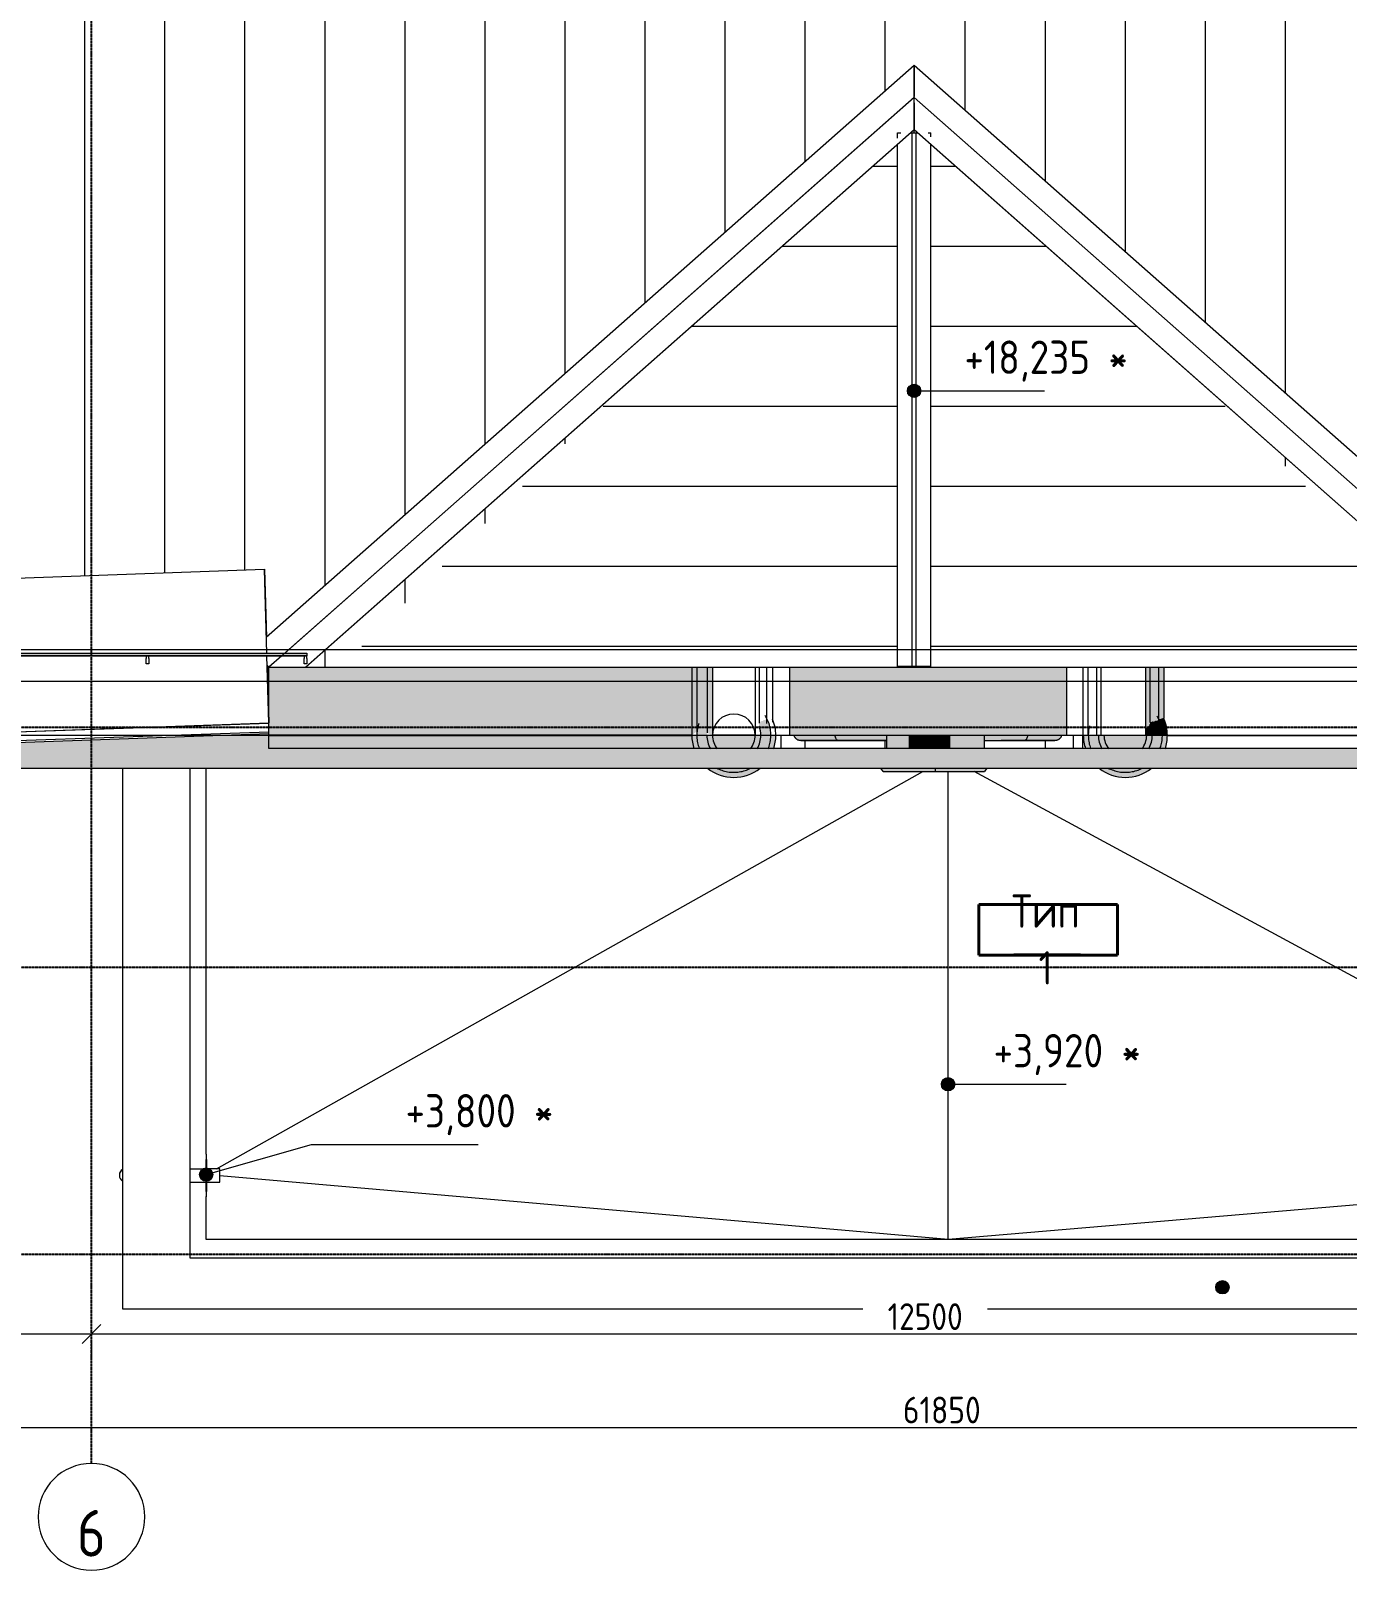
# Model space of a CAD drawing. Header units: millimetres. Extents: x -129048 to 476301, y -5853 to 215316.
# Drawn here: x 436513 to 446382, y -4529 to 7010 of the extents above; entities that cross this region are included whole.
import ezdxf

# ---------------------------------------------------------------- set-up
doc = ezdxf.new("R2010")
doc.units = ezdxf.units.MM
doc.linetypes.add('ADSK_Линия сетки', pattern=[25, 20, -2.5, 0, -2.5])
doc.linetypes.add('ADSK_Штриховая_ш3 п1_5', pattern=[4.5, 3, -1.5])
for name, color, linetype, lineweight in [('0_АР', 8, 'Continuous', 20), ('Антураж', 7, 'Continuous', 18), ('Марки', 7, 'Continuous', 20), ('Оборудование', 251, 'Continuous', 18), ('Ограждение', 251, 'Continuous', 18), ('Оси', 7, 'Continuous', 9)]:
    doc.layers.add(name, color=color, linetype=linetype, lineweight=lineweight)
doc.layers.add('Обобщенные модели', color=5, linetype='Continuous', lineweight=18, true_color=0x0000ff)
doc.styles.add('GOST Common', font='GOST Common_0.ttf', dxfattribs={"width": 0.9, "height": 350})
doc.styles.add('GOST Common_1', font='GOST Common_0.ttf', dxfattribs={"width": 0.9, "height": 200})
doc.styles.add('GOST Common_3', font='GOST Common_0.ttf', dxfattribs={"width": 0.9, "height": 100})
doc.dimstyles.new('ADSK_Основной_2_5_мм', dxfattribs={"dimscale": 304.8, "dimtxt": 251.428749, "dimasz": 0.463911, "dimexe": 0.492126, "dimexo": 0.492126, "dimgap": 0.098425, "dimtad": 1, "dimdec": 1, "dimrnd": 0.1, "dimdsep": 46, "dimtxsty": 'GOST Common_1', "dimblk1": 'OBLIQUE', "dimblk2": 'OBLIQUE', "dimsah": 1, "dimcen": 0.09, "dimdle": 0.492126, "dimazin": 2, "dimtfac": 1, "dimtdec": 4, "dimtix": 1, "dimtmove": 0, "dimatfit": 3, "dimfxl": 1, "dimtvp": 1, "dimtfill": 1, "dimtolj": 1, "dimtzin": 0, "dimlwd": 20, "dimlwe": 20, "dimarcsym": 2})

# ---------------------------------------------------------------- blocks, each defined once
blk = doc.blocks.new('Антураж 1 - Антураж 1-919835-План кровли АР копия 1')
at = {"layer": 'Антураж', "true_color": 0xfdf4e4}
h = blk.add_hatch(color=7, dxfattribs=at)
h.paths.add_polyline_path([(23140, 1733), (23142, 1733), (23129, 1819), (23112, 1860), (23112, 1853), (23108, 1855), (23105, 1854), (23101, 1849), (23097, 1849), (23089, 1848), (23082, 1841), (23077, 1840), (23069, 1839), (23055, 1825), (23054, 1801), (23061, 1782), (23067, 1733), (23132, 1733)])
h.paths.add_polyline_path([(22601, 1733), (22608, 1733), (22607, 1742), (22602, 1747), (22601, 1738)])
h.paths.add_polyline_path([(22590, 1733), (22593, 1733), (22593, 1744), (22591, 1742), (22590, 1735)])
h.paths.add_polyline_path([(22656, 1733), (22663, 1733), (22663, 1738), (22660, 1739), (22660, 1738)])
h.paths.add_polyline_path([(22632, 1733), (22631, 1741), (22626, 1745), (22623, 1733), (22629, 1733)])
at = {"layer": 'Антураж', "true_color": 0xfbfbf4}
for points in [[(26036, 1733), (26077, 1733), (26064, 1819), (26050, 1853), (26050, 1846), (26047, 1847), (26043, 1848), (26038, 1841), (26033, 1843), (26027, 1844), (26016, 1836), (26005, 1838), (25984, 1829), (25984, 1813), (25996, 1782), (26002, 1733), (26029, 1733)], [(26109, 1733), (26115, 1733), (26109, 1795), (26091, 1854), (26086, 1863), (26051, 1853), (26066, 1815), (26077, 1733), (26088, 1733)], [(25984, 1733), (26002, 1733), (25996, 1782), (25984, 1815), (25952, 1781), (25955, 1775), (25960, 1733)]]:
    blk.add_hatch(color=7, dxfattribs=at).paths.add_polyline_path(points)
h = blk.add_hatch(color=7, dxfattribs=at)
h.paths.add_polyline_path([(22865, 1418), (22927, 1424), (22986, 1442), (23040, 1471), (23061, 1488), (22994, 1488), (22945, 1469), (22894, 1458), (22827, 1459), (22767, 1474), (22737, 1488), (22670, 1488), (22690, 1471), (22745, 1442), (22804, 1424), (22810, 1424)])
h.paths.add_polyline_path([(23135, 1633), (23162, 1633), (23174, 1672), (23180, 1733), (23142, 1733), (23135, 1670), (23122, 1633)])
h.paths.add_polyline_path([(22568, 1633), (22609, 1633), (22594, 1676), (22588, 1733), (22550, 1733), (22556, 1672)])
h = blk.add_hatch(color=7, dxfattribs=at)
h.paths.add_polyline_path([(22831, 1458), (22896, 1458), (22950, 1470), (22994, 1488), (22737, 1488), (22774, 1472), (22827, 1459)])
h.paths.add_polyline_path([(23101, 1633), (23122, 1633), (23132, 1661), (23135, 1670), (23142, 1733), (23067, 1733), (23061, 1685), (23044, 1640), (23040, 1633), (23101, 1633)])
h.paths.add_polyline_path([(22640, 1633), (22691, 1633), (22686, 1640), (22669, 1685), (22663, 1733), (22588, 1733), (22595, 1671), (22609, 1633), (22640, 1633)])
h = blk.add_hatch(color=7, dxfattribs=at)
h.paths.add_polyline_path([(22742, 1633), (22727, 1653), (22711, 1692), (22705, 1733), (22663, 1733), (22669, 1685), (22686, 1640), (22692, 1633), (22735, 1633)])
h.paths.add_polyline_path([(23008, 1633), (23040, 1633), (23044, 1640), (23061, 1685), (23067, 1733), (23025, 1733), (23020, 1692), (23004, 1653), (22988, 1633), (23004, 1633)])
at = {"layer": 'Антураж', "true_color": 0xfdf4e4}
for points in [[(22965, 1633), (22988, 1633), (23004, 1653), (23020, 1692), (23025, 1733), (22705, 1733), (22711, 1692), (22727, 1653), (22742, 1633), (22923, 1633)], [(25746, 1633), (25923, 1633), (25939, 1653), (25955, 1692), (25960, 1733), (25640, 1733), (25646, 1692), (25662, 1653), (25677, 1633), (25742, 1633)]]:
    blk.add_hatch(color=7, dxfattribs=at).paths.add_polyline_path(points)
at = {"layer": 'Антураж', "true_color": 0xfbfbf4}
h = blk.add_hatch(color=7, dxfattribs=at)
h.paths.add_polyline_path([(25800, 1418), (25862, 1424), (25921, 1442), (25975, 1471), (25996, 1488), (25929, 1488), (25880, 1469), (25829, 1458), (25762, 1459), (25702, 1474), (25672, 1488), (25605, 1488), (25625, 1471), (25680, 1442), (25739, 1424), (25745, 1424)])
h.paths.add_polyline_path([(25544, 1633), (25529, 1676), (25523, 1733), (25485, 1733), (25491, 1672), (25503, 1633), (25542, 1633)])
h.paths.add_polyline_path([(26088, 1633), (26097, 1633), (26109, 1672), (26115, 1733), (26077, 1733), (26070, 1670), (26057, 1633), (26075, 1633)])
h = blk.add_hatch(color=7, dxfattribs=at)
h.paths.add_polyline_path([(25766, 1458), (25831, 1458), (25885, 1470), (25926, 1488), (25672, 1488), (25709, 1472), (25762, 1459)])
h.paths.add_polyline_path([(26013, 1633), (26057, 1633), (26067, 1661), (26070, 1670), (26077, 1733), (26002, 1733), (25996, 1685), (25979, 1640), (25975, 1633), (25996, 1633)])
h.paths.add_polyline_path([(25554, 1633), (25626, 1633), (25621, 1640), (25604, 1685), (25598, 1733), (25523, 1733), (25530, 1672), (25544, 1633), (25554, 1633)])
h = blk.add_hatch(color=7, dxfattribs=at)
h.paths.add_polyline_path([(25923, 1633), (25975, 1633), (25979, 1640), (25996, 1685), (26002, 1733), (25960, 1733), (25955, 1692), (25939, 1653), (25926, 1637)])
h.paths.add_polyline_path([(25626, 1633), (25677, 1633), (25662, 1653), (25646, 1692), (25640, 1733), (25598, 1733), (25606, 1682), (25621, 1640)])
at = {"layer": 'Антураж', "flags": 128}
for points in [[(23143, 1733), (23143, 1745), (23142, 1756), (23141, 1767), (23139, 1778), (23137, 1789), (23135, 1799), (23132, 1810), (23129, 1821), (23125, 1831), (23121, 1842), (23116, 1852), (23112, 1862), (23106, 1871), (23100, 1881)], [(26078, 1733), (26078, 1745), (26077, 1756), (26076, 1767), (26074, 1778), (26072, 1789), (26070, 1799), (26067, 1810), (26064, 1821), (26060, 1831), (26056, 1842), (26051, 1852), (26047, 1862), (26041, 1871), (26038, 1877)], [(22602, 1822), (22600, 1816), (22597, 1805), (22594, 1794), (22592, 1784), (22590, 1773), (22589, 1762), (22588, 1751), (22587, 1739), (22587, 1733)], [(22587, 1733), (22588, 1722), (22588, 1711), (22589, 1700), (22591, 1689), (22593, 1678), (22595, 1667), (22598, 1657), (22602, 1646), (22605, 1636), (22606, 1633)], [(23124, 1633), (23127, 1640), (23130, 1651), (23133, 1662), (23136, 1672), (23138, 1683), (23140, 1694), (23141, 1705), (23142, 1716), (23143, 1727), (23143, 1733)], [(25532, 1805), (25529, 1794), (25527, 1784), (25525, 1773), (25524, 1762), (25523, 1751), (25522, 1739), (25522, 1733)], [(25522, 1733), (25523, 1722), (25523, 1711), (25524, 1700), (25526, 1689), (25528, 1678), (25530, 1667), (25533, 1657), (25537, 1646), (25540, 1636), (25541, 1633)], [(26059, 1633), (26062, 1640), (26065, 1651), (26068, 1662), (26071, 1672), (26073, 1683), (26075, 1694), (26076, 1705), (26077, 1716), (26078, 1727), (26078, 1733)], [(22735, 1488), (22744, 1483), (22754, 1479), (22765, 1475), (22775, 1471), (22786, 1467), (22796, 1464), (22807, 1462), (22818, 1460), (22829, 1458), (22840, 1457), (22851, 1456), (22862, 1456), (22873, 1456), (22884, 1456), (22895, 1457), (22906, 1459), (22917, 1461), (22928, 1463), (22939, 1466), (22950, 1469), (22960, 1472), (22971, 1476), (22981, 1481), (22991, 1486), (22996, 1488)], [(25670, 1488), (25679, 1483), (25689, 1479), (25700, 1475), (25710, 1471), (25721, 1467), (25731, 1464), (25742, 1462), (25753, 1460), (25764, 1458), (25775, 1457), (25786, 1456), (25797, 1456), (25808, 1456), (25819, 1456), (25830, 1457), (25841, 1459), (25852, 1461), (25863, 1463), (25874, 1466), (25885, 1469), (25895, 1472), (25906, 1476), (25916, 1481), (25926, 1486), (25931, 1488)]]:
    blk.add_lwpolyline(points, dxfattribs=at)
at = {"layer": 'Антураж'}
for centre, radius, start, end in [((22865, 1733), 160, 360, 180), ((22865, 1733), 315, 360, 22.7871), ((25800, 1733), 315, 360, 24.3571), ((22865, 1733), 315, 180, 198.584), ((22865, 1733), 202, 178.7106, 180), ((22865, 1733), 202, 180, 209.8313), ((22865, 1733), 160, 180, 219.031), ((22865, 1733), 160, 320.969, 360), ((22865, 1733), 202, 330.1687, 360), ((22865, 1733), 202, 360, 19.6985), ((22865, 1733), 315, 341.416, 360), ((25800, 1733), 315, 180, 198.584), ((25800, 1733), 202, 180, 209.8313), ((25800, 1733), 160, 180, 219.031), ((25800, 1733), 160, 320.969, 360), ((25800, 1733), 160, 360, 17.622), ((25800, 1733), 202, 330.1687, 360), ((25800, 1733), 202, 360, 23.9018), ((25800, 1733), 315, 341.416, 360), ((22865, 1733), 315, 231.4324, 308.5676), ((25800, 1733), 315, 231.4324, 308.5676)]:
    blk.add_arc(centre, radius, start, end, dxfattribs=at)
blk = doc.blocks.new('Антураж 2 - Антураж 2-921631-План кровли АР копия 1')
at = {"layer": 'Антураж', "true_color": 0xfbfbf4}
for points in [[(24160, 1463), (24374, 1463), (24374, 1488), (23967, 1488), (23984, 1463), (24147, 1463)], [(24621, 1463), (24744, 1463), (24761, 1488), (24374, 1488), (24374, 1463), (24589, 1463)]]:
    blk.add_hatch(color=7, dxfattribs=at).paths.add_polyline_path(points)
at = {"layer": 'Антураж'}
for p, q in [((23984, 1463), (23967, 1488)), ((23984, 1463), (24374, 1463)), ((24374, 1488), (24374, 1463)), ((24374, 1463), (24744, 1463)), ((24761, 1488), (24744, 1463))]:
    blk.add_line(p, q, dxfattribs=at)
blk = doc.blocks.new('Антураж 3 - Антураж 3-922204-План кровли АР копия 1')
at = {"layer": 'Антураж', "true_color": 0xfbfbf4}
for points in [[(23403, 1694), (23644, 1694), (23637, 1699), (23631, 1710), (23626, 1724), (23624, 1733), (23318, 1733), (23322, 1722), (23328, 1713), (23338, 1703), (23355, 1695), (23364, 1694), (23403, 1694)], [(25107, 1694), (25279, 1695), (25290, 1697), (25299, 1702), (25304, 1706), (25315, 1719), (25322, 1733), (25068, 1733), (25065, 1719), (25058, 1705), (25052, 1698), (25045, 1694), (25077, 1694)]]:
    blk.add_hatch(color=7, dxfattribs=at).paths.add_polyline_path(points)
h = blk.add_hatch(color=7, dxfattribs=at)
h.paths.add_polyline_path([(24869, 1694), (25045, 1694), (25053, 1698), (25060, 1707), (25065, 1719), (25068, 1733), (24742, 1733), (24742, 1694), (24863, 1694)])
h.paths.add_polyline_path([(23837, 1694), (24009, 1695), (24009, 1733), (23624, 1733), (23627, 1719), (23632, 1707), (23638, 1698), (23645, 1694), (23824, 1694)])
at = {"layer": 'Антураж', "flags": 128}
for points in [[(23367, 1694), (23365, 1694), (23363, 1694), (23361, 1694), (23359, 1694), (23357, 1695), (23355, 1695), (23353, 1696), (23351, 1696), (23349, 1697), (23347, 1698), (23345, 1698), (23343, 1699), (23342, 1700), (23340, 1701), (23338, 1703), (23337, 1704), (23335, 1705), (23333, 1706), (23332, 1708), (23330, 1709), (23329, 1711), (23328, 1712), (23326, 1714), (23325, 1715), (23324, 1717), (23323, 1719), (23322, 1721), (23321, 1722), (23320, 1724), (23319, 1726), (23319, 1728), (23318, 1730), (23318, 1732), (23317, 1733)], [(25322, 1733), (25321, 1731), (25321, 1729), (25320, 1728), (25319, 1726), (25319, 1724), (25318, 1722), (25317, 1720), (25316, 1718), (25315, 1717), (25314, 1715), (25312, 1713), (25311, 1712), (25310, 1710), (25308, 1709), (25307, 1707), (25305, 1706), (25304, 1705), (25302, 1703), (25300, 1702), (25299, 1701), (25297, 1700), (25295, 1699), (25293, 1698), (25291, 1697), (25289, 1697), (25287, 1696), (25285, 1695), (25283, 1695), (25281, 1694), (25279, 1694), (25277, 1694), (25275, 1694), (25273, 1694), (25272, 1694)], [(23605, 1694), (23582, 1694), (23560, 1694), (23539, 1694), (23518, 1694), (23499, 1694), (23482, 1694), (23465, 1694), (23450, 1694), (23436, 1694), (23423, 1694), (23411, 1694), (23401, 1694), (23392, 1694), (23384, 1694), (23378, 1694), (23373, 1694), (23370, 1694), (23368, 1694), (23367, 1694)], [(23367, 1694), (23368, 1694), (23370, 1694), (23373, 1694), (23378, 1694), (23384, 1694), (23392, 1694), (23401, 1694), (23411, 1694), (23423, 1694), (23435, 1694), (23450, 1694), (23465, 1694), (23482, 1694), (23499, 1694), (23518, 1694), (23538, 1694), (23560, 1694), (23582, 1694), (23605, 1694), (23630, 1694), (23648, 1694)], [(24009, 1694), (23979, 1694), (23914, 1694), (23850, 1694), (23787, 1694), (23724, 1694), (23662, 1694), (23605, 1694)], [(23648, 1694), (23760, 1694), (23873, 1694), (23987, 1694), (24009, 1694)], [(24742, 1694), (24786, 1694), (24899, 1694), (25011, 1694), (25041, 1694)], [(25078, 1694), (25018, 1694), (24958, 1694), (24896, 1694), (24869, 1694)], [(25041, 1694), (25065, 1694), (25088, 1694), (25110, 1694), (25130, 1694), (25149, 1694), (25167, 1694), (25184, 1694), (25199, 1694), (25213, 1694), (25225, 1694), (25236, 1694), (25246, 1694), (25254, 1694), (25261, 1694), (25266, 1694), (25269, 1694), (25271, 1694), (25272, 1694)], [(25272, 1694), (25271, 1694), (25269, 1694), (25265, 1694), (25260, 1694), (25253, 1694), (25245, 1694), (25235, 1694), (25224, 1694), (25211, 1694), (25197, 1694), (25182, 1694), (25165, 1694), (25147, 1694), (25128, 1694), (25107, 1694), (25085, 1694), (25078, 1694)]]:
    blk.add_lwpolyline(points, dxfattribs=at)
at = {"layer": 'Антураж'}
for points, knots in [([(23652, 1694), (23651, 1694), (23648, 1693), (23644, 1694), (23638, 1698), (23631, 1706), (23627, 1719), (23625, 1728), (23624, 1733)], [0.4477416, 0.4477416, 0.4477416, 0.4477416, 0.5, 0.5555556, 0.6666667, 0.7777778, 0.8888889, 1, 1, 1, 1]), ([(25068, 1733), (25067, 1728), (25065, 1718), (25061, 1708), (25056, 1702), (25053, 1698), (25049, 1696), (25045, 1694), (25041, 1693), (25038, 1694), (25037, 1694)], [-1, -1, -1, -1, -0.8888889, -0.7777778, -0.7222222, -0.6666667, -0.6111111, -0.5555556, -0.5, -0.4485786, -0.4485786, -0.4485786, -0.4485786])]:
    blk.add_open_spline(points, degree=3, knots=knots, dxfattribs=at)
for points in [[(23603, 1694), (23605, 1694), (23606, 1694), (23608, 1694)], [(25080, 1694), (25079, 1694), (25077, 1694), (25076, 1694)]]:
    blk.add_open_spline(points, degree=3, dxfattribs=at)
blk = doc.blocks.new('Антураж 6 - Антураж 6-925259-План кровли АР копия 1')
at = {"layer": 'Антураж', "true_color": 0xfbfbf4}
blk.add_hatch(color=7, dxfattribs=at).paths.add_polyline_path([(21590, 1633), (22568, 1633), (22556, 1672), (22550, 1733), (19380, 1733), (19380, 1633), (20144, 1633)])
at = {"layer": 'Антураж'}
for p, q in [((19380, 1733), (22550, 1733)), ((23217, 1733), (23217, 1633)), ((25409, 1733), (25409, 1633)), ((25479, 1733), (25479, 1633)), ((26115, 1733), (29060, 1733)), ((23164, 1637), (23164, 1633)), ((25498, 1649), (25498, 1633))]:
    blk.add_line(p, q, dxfattribs=at)
blk = doc.blocks.new('Антураж 7 - Антураж 4-925790-План кровли АР копия 1')
at = {"layer": 'Антураж', "true_color": 0xfdf4e4}
for points in [[(24119, 1633), (24183, 1633), (24183, 1733), (24009, 1733), (24009, 1633), (24094, 1633)], [(24183, 1633), (24319, 1633), (24319, 1733), (24183, 1733)], [(24482, 1633), (24742, 1633), (24742, 1733), (24482, 1733)]]:
    blk.add_hatch(color=7, dxfattribs=at).paths.add_polyline_path(points)
at = {"layer": 'Антураж', "true_color": 0xfbfbf4}
for points in [[(24319, 1633), (24395, 1633), (24395, 1733), (24319, 1733), (24319, 1697)], [(24481, 1633), (24482, 1633), (24482, 1733), (24395, 1733), (24395, 1633), (24444, 1633)]]:
    blk.add_hatch(color=7, dxfattribs=at).paths.add_polyline_path(points)
at = {"layer": 'Антураж'}
for p, q in [((24009, 1733), (24009, 1633)), ((24183, 1633), (24183, 1733)), ((24319, 1733), (24319, 1633)), ((24349, 1733), (24395, 1733)), ((24395, 1733), (24447, 1733)), ((24395, 1733), (24395, 1633)), ((24482, 1733), (24482, 1633)), ((24742, 1733), (24742, 1633))]:
    blk.add_line(p, q, dxfattribs=at)
blk = doc.blocks.new('TN_ПВХ воронка парапетная - ПВХ воронка парапетная 100х100 длиной 650мм с отводом и листоуловителем-1908337-План кровли АР копия 1')
at = {"layer": 'Оборудование'}
for p, q in [((-50, 120), (-50, 0)), ((50, 120), (50, 0)), ((-120, 0), (-160, 0)), ((-120, 0), (120, 0)), ((160, 0), (120, 0)), ((-160, 0), (-160, -3)), ((-160, -3), (-120, -3)), ((120, -3), (-120, -3)), ((50, -3), (-50, -3)), ((-50, -3), (-50, -103)), ((-50, -103), (50, -103)), ((50, -103), (50, -3)), ((120, -3), (160, -3)), ((160, -3), (160, 0))]:
    blk.add_line(p, q, dxfattribs=at)
blk.add_arc((0, 600), 50, 32.7277, 147.2723, dxfattribs=at)
blk = doc.blocks.new('Ограждение - 20 доп поручень 300-1864261-План кровли АР копия 1')
at = {"layer": 'Ограждение'}
for p, q in [((-60, 10), (-40, 10)), ((-60, 10), (-60, -10)), ((0, 10), (-40, 10)), ((0, -10), (0, 10)), ((-40, -10), (-60, -10)), ((-40, -10), (0, -10))]:
    blk.add_line(p, q, dxfattribs=at)
blk = doc.blocks.new('Ограждение - Ограждение-2505142-План кровли АР копия 1')
at = {"extrusion": (0, 0, -1), "zscale": -1, "rotation": 270.0000000000002}
for p in [(-18469, 2268), (-19655, 2268)]:
    blk.add_blockref('Ограждение - 20 доп поручень 300-1864261-План кровли АР копия 1', p, dxfattribs=at)
blk = doc.blocks.new('Тип верхнего поручня - Верхний поручень_Внутренний_-2505167-План кровли АР копия 1')
at = {"layer": 'Ограждение', "true_color": 0x373f43}
blk.add_hatch(color=149, dxfattribs=at).paths.add_polyline_path([(19422, 2328), (19665, 2328), (19665, 2348), (7485, 2348), (7505, 2328), (19380, 2328)])
at = {"layer": 'Ограждение'}
for p, q in [((7485, 2348), (19665, 2348)), ((19665, 2328), (7505, 2328)), ((19665, 2348), (19665, 2328))]:
    blk.add_line(p, q, dxfattribs=at)
blk = doc.blocks.new('Тип верхнего поручня - Верхний поручень_Внутренний_-V27-План кровли АР копия 1')
at = {"layer": 'Ограждение'}
for p, q in [((7485, 2348), (19665, 2348)), ((7505, 2328), (19665, 2328)), ((19665, 2348), (19665, 2328))]:
    blk.add_line(p, q, dxfattribs=at)
blk = doc.blocks.new('Ограждение - Ограждение-2970319-План кровли АР копия 1')
at = {"layer": 'Ограждение'}
for p, q in [((24217, 6757), (19360, 2468)), ((24217, 6755), (19360, 2466)), ((24217, 6757), (24217, 6755)), ((24217, 6755), (24217, 6757)), ((29060, 2479), (24217, 6757)), ((24217, 6755), (24217, 6522)), ((24217, 6522), (24217, 6755)), ((29060, 2477), (24217, 6755)), ((24217, 6474), (24217, 6273)), ((24217, 6273), (24217, 6474)), ((24153, 6459), (19499, 2348)), ((29053, 2243), (24280, 6459)), ((19654, 2243), (24217, 6273)), ((24217, 6272), (19656, 2243)), ((24217, 6273), (24217, 6272)), ((24217, 6272), (24217, 6273)), ((24217, 6273), (28780, 2243)), ((28778, 2243), (24217, 6272)), ((19476, 2328), (19380, 2243)), ((19380, 2243), (19366, 2259)), ((29060, 2251), (29053, 2243))]:
    blk.add_line(p, q, dxfattribs=at)
blk = doc.blocks.new('Ограждение - Ограждение-2970462-План кровли АР копия 1')
at = {"layer": 'Ограждение'}
for p, q in [((24091, 6249), (24117, 6249)), ((24091, 6209), (24091, 6249)), ((24191, 6249), (24199, 6249)), ((24199, 6249), (24216, 6249)), ((24199, 6249), (24199, 2249)), ((24216, 6249), (24233, 6249)), ((24233, 6249), (24243, 6249)), ((24233, 2249), (24233, 6249)), ((24321, 6249), (24341, 6249)), ((24341, 6220), (24341, 6249)), ((24091, 2249), (24091, 6160)), ((24341, 2249), (24341, 6162)), ((24199, 2249), (24091, 2249)), ((24216, 2249), (24199, 2249)), ((24233, 2249), (24216, 2249)), ((24341, 2249), (24233, 2249))]:
    blk.add_line(p, q, dxfattribs=at)
blk = doc.blocks.new('_ Соеденительная муфта с хомутом универсальным - _ Соеденительная муфта с хомутом универсальным-5013480-План кровли АР копия 1')
at = {"layer": 'Обобщенные модели'}
for radius, start, end in [(43.4, 207.9695, 274.0061), (41.1, 225, 240)]:
    blk.add_arc((0, 0), radius, start, end, dxfattribs=at)
blk = doc.blocks.new('Антураж 4 - Антураж 4-5053377-План кровли АР копия 1')
at = {"layer": 'Антураж'}
for p, q in [((14914, 2822), (19347, 2978)), ((19347, 2975), (14914, 2820)), ((19347, 2978), (19361, 2468)), ((19347, 2978), (19347, 2975)), ((19364, 2348), (19347, 2975)), ((19378, 1826), (19364, 2328)), ((19366, 2259), (19378, 1828)), ((13171, 1608), (19378, 1826)), ((13175, 1542), (19380, 1760)), ((19380, 1823), (13176, 1606)), ((19378, 1828), (19378, 1826))]:
    blk.add_line(p, q, dxfattribs=at)
blk = doc.blocks.new('Ось сетки - Круг_Ø8 мм-8258-План кровли АР копия 1')
at = {"layer": 'Оси', "lineweight": 20}
for start, end in [(360, 180), (180, 360)]:
    blk.add_arc((0, 0), 4, start, end, dxfattribs=at)
blk = doc.blocks.new('_Oblique')
at = {"color": 0, "linetype": 'ByBlock', "lineweight": -2}
blk.add_line((-0.5, -0.5), (0.5, 0.5), dxfattribs=at)
blk = doc.blocks.new('*D3099')
at = {"color": 0, "lineweight": 20, "transparency": 16777216}
for p, q in [((428918, -2758), (437118, -2758)), ((429068, -2808), (429068, -2908)), ((436968, -2808), (436968, -2908))]:
    blk.add_line(p, q, dxfattribs=at)
at = {"layer": 'Defpoints', "color": 0, "transparency": 16777216}
for p in [(429068, -2658), (436968, -2658), (436968, -2758)]:
    blk.add_point(p, dxfattribs=at)
at = {"color": 0, "lineweight": 20, "transparency": 16777216, "xscale": 141.4, "yscale": 141.4, "zscale": 141.4, "rotation": 180}
blk.add_blockref('_Oblique', (429068, -2758), dxfattribs=at)
at = {"color": 0, "lineweight": 20, "transparency": 16777216, "xscale": 141.4, "yscale": 141.4, "zscale": 141.4}
blk.add_blockref('_Oblique', (436968, -2758), dxfattribs=at)
at = {"color": 0, "lineweight": 20, "transparency": 16777216, "insert": (433018, -2628), "char_height": 200, "width": 756.84, "attachment_point": 5, "style": 'GOST Common_1', "bg_fill": 3, "box_fill_scale": 1.1, "bg_fill_color": 256, "bg_fill_true_color": 13158600, "bg_fill_transparency": 0}
blk.add_mtext('\\A1;7900', dxfattribs=at)
blk = doc.blocks.new('*D3100')
at = {"color": 0, "lineweight": 20, "transparency": 16777216}
for p, q in [((436818, -2758), (449618, -2758)), ((436968, -2808), (436968, -2908)), ((449468, -2808), (449468, -2908))]:
    blk.add_line(p, q, dxfattribs=at)
at = {"layer": 'Defpoints', "color": 0, "transparency": 16777216}
for p in [(436968, -2658), (449468, -2658), (449468, -2758)]:
    blk.add_point(p, dxfattribs=at)
at = {"color": 0, "lineweight": 20, "transparency": 16777216, "xscale": 141.4, "yscale": 141.4, "zscale": 141.4, "rotation": 180}
blk.add_blockref('_Oblique', (436968, -2758), dxfattribs=at)
at = {"color": 0, "lineweight": 20, "transparency": 16777216, "xscale": 141.4, "yscale": 141.4, "zscale": 141.4}
blk.add_blockref('_Oblique', (449468, -2758), dxfattribs=at)
at = {"color": 0, "lineweight": 20, "transparency": 16777216, "insert": (443218, -2628), "char_height": 200, "width": 889.8, "attachment_point": 5, "style": 'GOST Common_1', "bg_fill": 3, "box_fill_scale": 1.1, "bg_fill_color": 256, "bg_fill_true_color": 13158600, "bg_fill_transparency": 0}
blk.add_mtext('\\A1;12500', dxfattribs=at)
blk = doc.blocks.new('*D3106')
at = {"color": 0, "lineweight": 20, "transparency": 16777216}
for p, q in [((412268, -3458), (474418, -3458)), ((412418, -3508), (412418, -3608)), ((474268, -3508), (474268, -3608))]:
    blk.add_line(p, q, dxfattribs=at)
at = {"layer": 'Defpoints', "color": 0, "transparency": 16777216}
for p in [(412418, -3358), (474268, -3358), (474268, -3458)]:
    blk.add_point(p, dxfattribs=at)
at = {"color": 0, "lineweight": 20, "transparency": 16777216, "xscale": 141.4, "yscale": 141.4, "zscale": 141.4, "rotation": 180}
blk.add_blockref('_Oblique', (412418, -3458), dxfattribs=at)
at = {"color": 0, "lineweight": 20, "transparency": 16777216, "xscale": 141.4, "yscale": 141.4, "zscale": 141.4}
blk.add_blockref('_Oblique', (474268, -3458), dxfattribs=at)
at = {"color": 0, "lineweight": 20, "transparency": 16777216, "insert": (443343, -3328), "char_height": 200, "width": 889.8, "attachment_point": 5, "style": 'GOST Common_1', "bg_fill": 3, "box_fill_scale": 1.1, "bg_fill_color": 256, "bg_fill_true_color": 13158600, "bg_fill_transparency": 0}
blk.add_mtext('\\A1;61850', dxfattribs=at)
blk = doc.blocks.new('ADSK_Марка_Крыша - Типоразмер_ADSK_Марка-153529-План кровли АР копия 1')
at = {"layer": 'Марки'}
blk.add_line((-2.5, 0), (2.5, 0), dxfattribs=at)

msp = doc.modelspace()

# ---------------------------------------------------------------- hatches: boundary and pattern name
at = {"layer": '0_АР'}
h = msp.add_hatch(color=256, dxfattribs=at)
h.paths.add_polyline_path([(460156.048, -526.128), (468569.459, -526.128), (468569.459, 470.859), (468481.418, 469.805), (468421.752, -474.784), (464071.312, -327.231), (460060.687, -462.432), (459998.422, -81.349), (459998.422, -526.128), (460149.25, -526.128)])
h.paths.add_polyline_path([(426848.189, -393.115), (426996.717, -393.115), (426995.842, -30.517), (426892.038, -280.991), (422574.472, -150.963), (418243.998, -302.79), (418181.719, 255.107), (418181.719, -393.115), (426834.404, -393.115)])
h.paths.add_polyline_path([(459998.422, 173.655), (460016.496, 178.563), (460106.837, 1715.554), (454775.129, 1522.727), (454768.656, 1484.019), (459998.422, 1484.019), (459998.422, 177.833)])
h.paths.add_polyline_path([(426996.717, 307.99), (426996.717, 1484.019), (431808.509, 1484.019), (431801.174, 1522.758), (426923.778, 1697.711), (426980.914, 312.038)])
h.paths.add_polyline_path([(418181.719, 498.461), (418449.786, 8044.464), (412395.486, 7833.234), (412388.989, 7794.377), (418181.719, 7794.377), (418181.719, 521.171)])
h.paths.add_polyline_path([(468569.459, 793.267), (468569.459, 7855.209), (474810.503, 7855.209), (474810.503, 8466.545), (474799.648, 8463.302), (474605.606, 7995.593), (468269.121, 8216.835), (468537.29, 799.29), (468551.342, 798.371), (468568.644, 793.496)])
h.paths.add_polyline_path([(444717.771, 1484.019), (454490.356, 1484.019), (454484.993, 1516.09), (447978.583, 1752.243), (447978.583, 1629.215), (438298.583, 1629.215), (438298.583, 1739.906), (432093.277, 1522.693), (432086.81, 1484.019), (444709.903, 1484.019)])
h.paths.add_polyline_path([(411793.26, 7794.377), (412110.688, 7794.377), (412105.58, 7824.926), (411796.08, 7895.033), (411970.992, 14167.216), (411736.117, 20164.305), (411690.795, 20175.916), (411690.795, 7794.377)])
h.paths.add_polyline_path([(474810.503, 8769.439), (474810.503, 16800.541), (474780.018, 16792.485), (474631.533, 12780.54), (474779.774, 8777.421), (474783.205, 8776.529)])
h.paths.add_polyline_path([(443273.93, 13315.94), (451515.613, 13634.753), (451524.958, 13673.918), (435026.374, 13673.918), (435036.378, 13633.972), (443273.9, 13315.942)])
h.paths.add_polyline_path([(429583.47, 13405.175), (434743.535, 13605.559), (434759.846, 13673.918), (430023.583, 13673.918), (430023.583, 21008.312), (429427.122, 21007.798), (429447.713, 20921.19), (429842.141, 20793.786), (429585.958, 13476.255)])
h.paths.add_polyline_path([(457100.321, 13409.872), (456816.083, 20843), (457389.976, 21005.252), (457399.649, 21047.105), (456625.269, 21047.105), (456625.269, 13673.918), (451796.602, 13673.918), (451806.282, 13633.349), (457093.451, 13410.162)])
h.paths.add_polyline_path([(474810.503, 17103.436), (474810.503, 32792.083), (474779.895, 32784.001), (474490.926, 24945.222), (474779.777, 17111.416), (474783.205, 17110.526)])
h.paths.add_polyline_path([(411690.795, 20470.394), (411735.74, 20481.908), (411958.454, 26169.966), (411735.987, 31850.241), (411690.795, 31861.818), (411690.795, 20474.46)])
h.paths.add_polyline_path([(464256.639, 20578.857), (463978.908, 27851.092), (463950.437, 27858.488), (463950.437, 21047.105), (457667.517, 21047.105), (457677.332, 21004.632), (464062.166, 20591.443)])
h.paths.add_polyline_path([(422311.501, 20701.207), (429147.245, 20951.717), (429160.161, 21008.312), (422655.84, 21008.312), (422655.84, 28188.447), (422612.394, 28177.317), (422318.663, 20879.162)])
h.paths.add_polyline_path([(463950.437, 28147.689), (463979.112, 28155.137), (464268.312, 35727.695), (464206.707, 37340.787), (463950.437, 37340.787), (463950.437, 28154.433)])
h.paths.add_polyline_path([(422655.84, 28465.231), (422655.84, 42943.283), (422621.022, 42934.364), (422337.867, 35703.511), (422621.004, 28474.156), (422655.355, 28465.356)])
h.paths.add_polyline_path([(411690.795, 32156.296), (411726.381, 32165.412), (411915.149, 37559.495), (411726.553, 42947.712), (411690.795, 42956.872), (411690.795, 32160.362)])
h.paths.add_polyline_path([(474810.503, 33094.978), (474810.503, 43242.685), (474778.616, 43234.402), (474593.967, 38155.311), (474779.777, 33102.958), (474783.205, 33102.068)])
h.paths.add_polyline_path([(464178.064, 38090.787), (463985.863, 43123.483), (463950.437, 43132.685), (463950.437, 38090.787), (464171.279, 38090.787)])
h.paths.add_polyline_path([(422655.84, 43220.068), (422655.84, 43712.396), (411690.795, 43712.396), (411690.795, 43251.35), (411726.898, 43260.599), (411851.013, 43604.774), (417072.423, 43417.467), (422496.578, 43611.919), (422620.729, 43229.062), (422655.504, 43220.154)])
h.paths.add_polyline_path([(463950.437, 43421.886), (464022.861, 43440.697), (464125.568, 43776.855), (469381.545, 43594.919), (474632.611, 43776.746), (474754.158, 43546.521), (474810.503, 43531.886), (474810.503, 43894.592), (463950.437, 43894.592), (463950.437, 43435.823)])
h = msp.add_hatch(dxfattribs=at)
h.set_pattern_fill('FP_20', color=256, style=0, pattern_type=2)
h.set_pattern_definition([(90, (418918.6, 157.27), (-600, 4e-14), [])])
h.paths.add_polyline_path([(432093.277, 1522.693), (432094.318, 1522.73), (432093.283, 1522.73)])
h.paths.add_polyline_path([(432080.127, 1548.134), (432089.197, 1602.374), (432094.145, 1601.76), (438298.583, 1819.308), (438298.583, 2239.215), (438284.701, 2254.932), (438296.288, 1821.33), (432089.141, 1604.053), (432086.81, 1589.592)])
h.paths.add_polyline_path([(431815.192, 1548.134), (431805.512, 1604.097), (430037.461, 1665.06), (431806.175, 1602.058)])
h.paths.add_polyline_path([(454497.038, 1548.134), (454488.068, 1603.784), (447978.826, 1840.039), (447978.826, 2005.276), (447971.835, 2005.276), (447971.835, 1729.215), (447978.583, 1729.215), (447978.826, 1831.271), (454483.02, 1595.199), (454483.02, 1601.748), (454488.068, 1601.778), (454490.356, 1588.098)])
h.paths.add_polyline_path([(454761.973, 1548.134), (454772.016, 1602.251), (454782.409, 1602.027), (459995.632, 1790.569), (460003.644, 1801.593), (454772.016, 1610.436), (454770.716, 1602.374)])
h.paths.add_polyline_path([(442301.081, 1629.215), (442928.064, 1629.215), (442928.064, 1689.484), (442273.483, 1691.225), (442264.862, 1694.262), (442249.197, 1705.474), (442243.091, 1712.512), (442238.334, 1721.635), (442236.38, 1729.215), (442135.338, 1729.215), (442135.338, 1629.215), (442297.853, 1629.215)])
h.paths.add_polyline_path([(444226.662, 1629.215), (444328.078, 1629.215), (444328.078, 1729.215), (444240.308, 1729.215), (444234.048, 1714.452), (444221.183, 1700.107), (444212.448, 1694.676), (444203.905, 1691.738), (444185.912, 1689.475), (444078.957, 1689.37), (443660.807, 1689.346), (443660.807, 1629.215), (444223.005, 1629.215)])
h.paths.add_polyline_path([(443865.157, 1689.346), (443865.133, 1689.347), (443903.986, 1689.347)])
h.paths.add_polyline_path([(447978.826, 2025.276), (447978.826, 2247.13), (447971.835, 2239.215), (447971.835, 2025.276)])
h.paths.add_polyline_path([(447696.149, 2239.215), (445376.821, 4286.44), (447433.383, 2239.215)])
h.paths.add_polyline_path([(438837.035, 2239.215), (440892.307, 4286.44), (438574.269, 2239.215), (438701.569, 2239.215)])
h.paths.add_polyline_path([(438279.087, 2463.993), (443135.209, 6752.784), (447978.826, 2475.038), (447978.826, 2993.156), (452378.046, 2833.485), (452378.046, 5987.242), (454678.046, 5987.242), (454678.046, 2760.131), (460864.685, 2986.183), (464147.184, 7502.923), (464135.339, 7512.277), (434759.441, 7512.277), (434759.441, 7198.724), (433359.441, 7198.724), (433359.441, 7512.277), (423122.137, 7512.277), (426183.459, 2954.308), (431532.315, 2766.733), (431532.315, 5987.242), (433832.315, 5987.242), (433832.315, 2818.124), (438265.411, 2973.302), (438278.133, 2499.531)])
h.paths.add_polyline_path([(464373.369, 7502.923), (464380.167, 7512.277), (464360.501, 7512.277)])
h.paths.add_polyline_path([(464471.46, 7675.769), (464494.102, 7675.769), (464505.365, 7684.52), (464515.544, 7698.524), (464515.544, 7714.779), (464466.144, 7675.769)])
h.paths.add_polyline_path([(464527.792, 7724.45), (464531.172, 7724.45), (464530.029, 7726.217)])
h = msp.add_hatch(dxfattribs=at)
h.set_pattern_fill('FP_42', color=256, style=0, pattern_type=2)
h.set_pattern_definition([(0, (422234.64, -4.2), (0, 600), [])])
h.paths.add_polyline_path([(442899.027, 2239.215), (443135.209, 2239.215), (443134.296, 2244.449), (443009.239, 2244.449), (443009.239, 6156.055), (440893.597, 4286.44), (438837.035, 2239.215), (442788.848, 2239.215)])
h.paths.add_polyline_path([(443134.296, 6244.449), (443135.209, 6244.449), (443135.209, 6267.308), (443109.325, 6244.449), (443117.304, 6244.449)])
h.paths.add_polyline_path([(443072.079, 6455.033), (443135.209, 6469.463), (443135.209, 6510.787), (443076.285, 6458.747)])
h = msp.add_hatch(dxfattribs=at)
h.set_pattern_fill('FP_43', color=256, style=0, pattern_type=2)
h.set_pattern_definition([(180, (424253, -4.2), (-7e-14, -600), [])])
h.paths.add_polyline_path([(444956.54, 2239.215), (447433.383, 2239.215), (445366.674, 4296.541), (443259.354, 6157.667), (443259.354, 2244.449), (443135.209, 2244.259), (443135.209, 2239.215), (444947.77, 2239.215)])
h.paths.add_polyline_path([(443151.289, 6244.449), (443161.093, 6244.449), (443135.209, 6267.308), (443135.209, 6244.449)])
h.paths.add_polyline_path([(443198.339, 6455.033), (443135.209, 6517.552), (443135.209, 6469.463)])
h = msp.add_hatch(color=256, dxfattribs=at)
edge = h.paths.add_edge_path()
edge.add_arc((443135.209, 4311.289), 50, 0, 360)
for points in [[(438298.583, 1729.215), (441468.67, 1729.215), (441468.67, 2239.215), (438298.583, 2239.215), (438298.583, 1733.713)], [(441468.67, 1729.215), (441506.35, 1759.74), (441506.35, 2239.215), (441468.67, 2239.215), (441468.67, 1733.713)], [(441508.365, 1729.215), (441509.416, 1737.602), (441511.225, 1740.041), (441511.482, 1729.215), (441519.483, 1729.215), (441520.408, 1742.331), (441525.593, 1737.292), (441526.329, 1729.215), (441541.226, 1729.215), (441545.021, 1740.482), (441549.92, 1736.809), (441550.704, 1729.215), (441574.664, 1729.215), (441578.898, 1734.764), (441582.433, 1733.713), (441584.456, 1747.642), (441584.456, 2239.215), (441506.35, 2239.215), (441506.35, 1729.215)], [(441623.667, 1729.215), (441623.667, 2239.215), (441584.456, 2239.215), (441584.456, 1747.642), (441614.094, 1733.713)], [(444079.932, 1729.215), (444276.965, 1729.215), (444276.965, 2239.215), (442202.176, 2239.215), (442202.176, 1729.215), (443995.872, 1729.215)], [(444870.706, 1729.215), (444871.112, 1777.525), (444902.335, 1812.909), (444903.009, 1836.291), (444903.009, 2239.215), (444870.575, 2239.215), (444870.575, 1729.215)], [(444903.009, 1825.053), (444923.669, 1833.796), (444934.745, 1832.602), (444946.521, 1839.356), (444956.54, 1837.085), (444961.43, 1843.346), (444968.369, 1841.705), (444969.052, 1875.717), (444968.369, 2239.215), (444903.009, 2239.215), (444903.009, 1826.151)], [(444969.136, 1849.251), (445005.031, 1858.781), (445006.316, 1856.377), (445006.316, 2239.215), (444969.052, 2239.215), (444969.052, 1849.468)]]:
    msp.add_hatch(color=256, dxfattribs=at).paths.add_polyline_path(points)
h = msp.add_hatch(color=256, dxfattribs=at)
edge = h.paths.add_edge_path()
edge.add_arc((443389.44, -886.356), 50, 0, 360)
h = msp.add_hatch(color=256, dxfattribs=at)
edge = h.paths.add_edge_path()
edge.add_arc((437827.878, -1563.785), 50, 0, 360)
h = msp.add_hatch(color=256, dxfattribs=at)
edge = h.paths.add_edge_path()
edge.add_arc((445446.212, -2408.117), 50, 0, 360)

# ---------------------------------------------------------------- linework, layer by layer
at = {"linetype": 'ADSK_Линия сетки'}
for p, q in [((436968.148, -3728.718), (436968.148, 44218.786)), ((405120.6, 1790.787), (469151.3, 1790.787)), ((405120.6, -9.213), (469151.3, -9.213)), ((405120.6, -2159.213), (474923.436, -2159.213))]:
    msp.add_line(p, q, dxfattribs=at)
at = {"layer": '0_АР', "lineweight": 18}
for p, q in [((438298.583, 2239.215), (443135.209, 6510.787)), ((443135.209, 6510.787), (447971.835, 2239.215))]:
    msp.add_line(p, q, dxfattribs=at)
at = {"layer": '0_АР'}
for p, q in [((443135.209, 6510.787), (443072.079, 6455.033)), ((443135.209, 6469.463), (443135.209, 6517.876)), ((443135.209, 6244.449), (443135.209, 6267.308)), ((438298.583, 2239.215), (447971.835, 2239.215)), ((438298.583, 1739.906), (438298.583, 2239.215)), ((441468.67, 2239.215), (441468.67, 1729.215)), ((441505.998, 2239.215), (441505.998, 1729.215)), ((441584.456, 2239.215), (441584.456, 1747.642)), ((441623.667, 2239.215), (441623.667, 1729.215)), ((441943.825, 2239.215), (441943.825, 1729.215)), ((441973.575, 2239.215), (441973.575, 1821.26)), ((442031.959, 1817.638), (442031.959, 2239.215)), ((442074.095, 2239.215), (442074.095, 1827.191)), ((442202.176, 2239.215), (442202.176, 1729.215)), ((443135.209, 2239.215), (443135.209, 2244.259)), ((444276.965, 2239.215), (444276.965, 1729.215)), ((444400.67, 2239.215), (444400.67, 1729.215)), ((444438.063, 2239.215), (444438.063, 1729.215)), ((444502.869, 2239.215), (444502.869, 1729.215)), ((444535.575, 2239.215), (444535.575, 1729.215)), ((444870.575, 2239.215), (444870.575, 1729.215)), ((444903.009, 2239.215), (444903.009, 1826.151)), ((444970.144, 1804.7), (444970.144, 2239.215)), ((445006.316, 2239.215), (445006.316, 1856.377)), ((426346.717, 2134.019), (460648.422, 2134.019)), ((438298.583, 1739.906), (432093.277, 1522.693)), ((438298.583, 1629.215), (438298.583, 1739.906)), ((441468.67, 1729.215), (438298.583, 1729.215)), ((447978.583, 1629.215), (438298.583, 1629.215)), ((441505.998, 1729.215), (441507.756, 1729.215)), ((441510.561, 1729.215), (441518.48, 1729.215)), ((441525.657, 1729.215), (441540.286, 1729.215)), ((441550.319, 1729.215), (441574.012, 1729.215)), ((441943.825, 1729.215), (441623.667, 1729.215)), ((442098.821, 1729.215), (443267.16, 1729.215)), ((443365.532, 1729.215), (444870.575, 1729.215)), ((432086.81, 1484.019), (454490.356, 1484.019)), ((437200.995, 1484.019), (437200.995, -2569.766)), ((437707.878, -2189.766), (437707.878, 1484.019)), ((437827.878, -1411.148), (437827.878, 1484.019)), ((437906.084, -1519.785), (443199.722, 1458.505)), ((443389.44, -2049.766), (443389.44, 1458.505)), ((449158.75, -1560.785), (443586.433, 1458.505)), ((443389.44, -2049.766), (437931.164, -1572.811)), ((449158.75, -1560.785), (443389.44, -2049.766)), ((437827.878, -2049.766), (437827.878, -1728.422)), ((449158.75, -2049.766), (437827.878, -2049.766)), ((449299.181, -2189.766), (437707.878, -2189.766)), ((437200.995, -2569.766), (449679.181, -2569.766))]:
    msp.add_line(p, q, dxfattribs=at)
at = {"layer": '0_АР', "lineweight": 20}
for p, q in [((443135.209, 4311.289), (443801.54, 4311.289)), ((443801.54, 4311.289), (444113.068, 4311.289)), ((443389.44, -886.356), (444274.7, -886.356)), ((437827.878, -1563.785), (438617.894, -1336.85)), ((438617.894, -1336.85), (439866.334, -1336.85))]:
    msp.add_line(p, q, dxfattribs=at)
at = {"layer": '0_АР', "linetype": 'ADSK_Штриховая_ш3 п1_5'}
for p, q in [((460823.486, 2369.215), (425989.18, 2369.215)), ((426749.18, 1729.215), (460165.224, 1729.215))]:
    msp.add_line(p, q, dxfattribs=at)
at = {"layer": '0_АР', "lineweight": 40}
for p, q in [((443619.186, 461.382), (444659.186, 461.382)), ((443619.186, 81.382), (443619.186, 461.382)), ((444659.186, 461.382), (444659.186, 81.382)), ((444659.186, 81.382), (443619.186, 81.382))]:
    msp.add_line(p, q, dxfattribs=at)
at = {"layer": '0_АР'}
for centre in [(443135.209, 4311.289), (443389.44, -886.356), (437827.878, -1563.785)]:
    msp.add_circle(centre, 50, dxfattribs=at)

# ---------------------------------------------------------------- block references
at = {"lineweight": 20, "xscale": 99.99999999999993, "yscale": 99.99999999999993, "zscale": 99.99999999999993}
msp.add_blockref('Ось сетки - Круг_Ø8 мм-8258-План кровли АР копия 1', (436968.148, -4128.718), dxfattribs=at)
at = {"layer": '0_АР'}
for name in ['Ограждение - Ограждение-2505142-План кровли АР копия 1', 'Тип верхнего поручня - Верхний поручень_Внутренний_-2505167-План кровли АР копия 1', 'Тип верхнего поручня - Верхний поручень_Внутренний_-V27-План кровли АР копия 1', 'Антураж 4 - Антураж 4-5053377-План кровли АР копия 1', 'Ограждение - Ограждение-2970319-План кровли АР копия 1', 'Ограждение - Ограждение-2970462-План кровли АР копия 1', 'Антураж 1 - Антураж 1-919835-План кровли АР копия 1', 'Антураж 6 - Антураж 6-925259-План кровли АР копия 1', 'Антураж 3 - Антураж 3-922204-План кровли АР копия 1', 'Антураж 7 - Антураж 4-925790-План кровли АР копия 1', 'Антураж 2 - Антураж 2-921631-План кровли АР копия 1']:
    msp.add_blockref(name, (418918.583, -4.213), dxfattribs=at)
at = {"layer": '0_АР', "xscale": 99.99999999999993, "yscale": 99.99999999999993, "zscale": 99.99999999999993}
msp.add_blockref('ADSK_Марка_Крыша - Типоразмер_ADSK_Марка-153529-План кровли АР копия 1', (444132.066, 92.506), dxfattribs=at)
at = {"layer": '0_АР'}
for name, p, rotation in [('TN_ПВХ воронка парапетная - ПВХ воронка парапетная 100х100 длиной 650мм с отводом и листоуловителем-1908337-План кровли АР копия 1', (437827.878, -1569.785), 89.99999999999997), ('_ Соеденительная муфта с хомутом универсальным - _ Соеденительная муфта с хомутом универсальным-5013480-План кровли АР копия 1', (437221.278, -1563.785), 269.9999999999997)]:
    msp.add_blockref(name, p, dxfattribs=dict(at, rotation=rotation))

# ---------------------------------------------------------------- texts
at = {"insert": (436967.317, -4251.622), "char_height": 350, "width": 232.2, "attachment_point": 5, "line_spacing_factor": 1.022766, "style": 'GOST Common'}
msp.add_mtext('\\pt89.999,180,270,360,450,540,630,720,810,900,990,1080,1170,1260,1350,1440,1530,1620,1710,1800,1890,1980,2070,2160,2250,2340,2430,2520,2610,2700,2790,2880;6', dxfattribs=at)
at = {"layer": '0_АР', "lineweight": 20, "char_height": 250, "attachment_point": 1, "line_spacing_factor": 1.022761, "style": 'GOST Common_1'}
for s, insert, width in [('+18,235 *', (443512.167, 4687.996), 1442.16184), ('+3,920 *', (443730.369, -509.649), 1306.39347), ('+3,800 *', (439322.003, -960.143), 1306.39347)]:
    msp.add_mtext(s, dxfattribs=dict(at, insert=insert, width=width))
at = {"layer": '0_АР', "lineweight": 9, "insert": (444121.435, 199.037), "char_height": 250, "width": 696.6, "attachment_point": 5, "line_spacing_factor": 1.022766, "style": 'GOST Common_3'}
msp.add_mtext('\\pt1143,2286,3429,4572,5715,6858,8001,9144,10287,11430,12573,13716,14859,16002,17145,18288,19431,20574,21717,22860,24003,25146,26289,27432,28575,29718,30861,32004,33147,34290,35433,36576;Тип 1', dxfattribs=at)

# ---------------------------------------------------------------- next in the draw order: dimensions: what is measured, and where the dimension line sits
at = {"lineweight": 20}
for base, p1, p2, override, picture, middle in [((436968.148, -2758.387), (429068.148, -2658.402), (436968.148, -2658.402), {"dimpost": '<>', "dimfxl": 7900}, '*D3099', (433018.148, -2628.387)), ((474268.148, -3458.387), (412418.148, -3358.402), (474268.148, -3358.402), {"dimpost": '<>', "dimfxl": 61850}, '*D3106', (443343.148, -3328.387))]:
    dim = msp.add_linear_dim(base=base, p1=p1, p2=p2, dimstyle='ADSK_Основной_2_5_мм', override=override, dxfattribs=at)
    dim.commit()
    dim.dimension.update_dxf_attribs({"geometry": picture, "text_midpoint": middle})

# ---------------------------------------------------------------- next in the draw order: dimensions: what is measured, and where the dimension line sits
dim = msp.add_linear_dim(base=(449468.148, -2758.387), p1=(436968.148, -2658.402), p2=(449468.148, -2658.402), dimstyle='ADSK_Основной_2_5_мм', override={"dimpost": '<>', "dimfxl": 12500}, dxfattribs=at)
dim.commit()
dim.dimension.update_dxf_attribs({"geometry": '*D3100', "text_midpoint": (443218.148, -2628.387)})

# ---------------------------------------------------------------- next in the draw order: linework, layer by layer
at = {"layer": '0_АР'}
msp.add_circle((445446.212, -2408.117), 50, dxfattribs=at)

doc.saveas('drawing.dxf')
